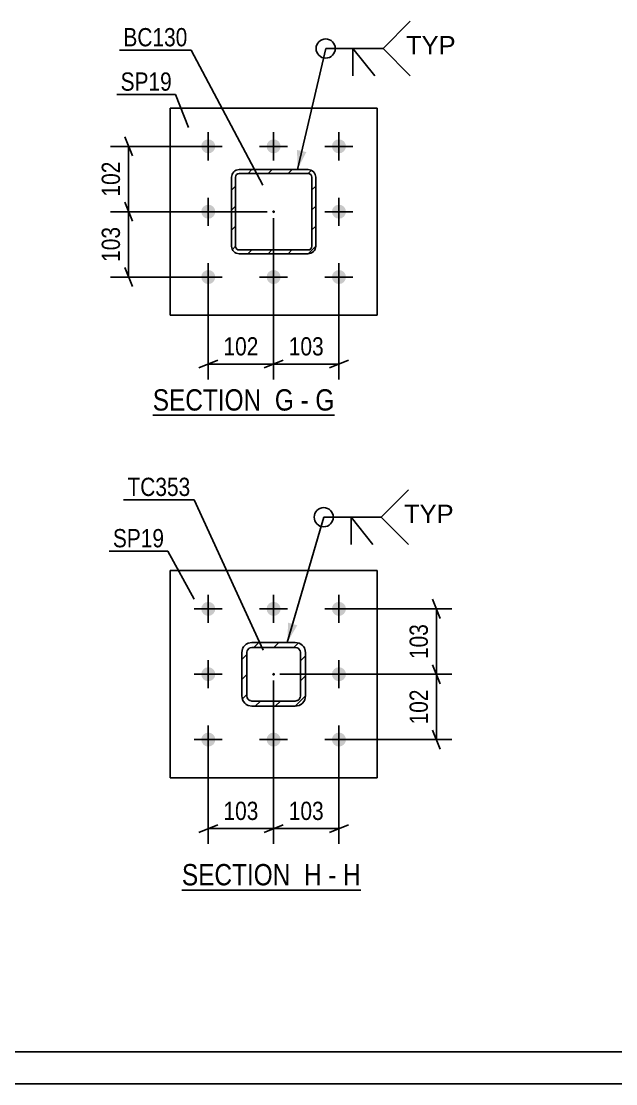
# Model space of a CAD drawing. Header units: millimetres. Extents: x -55 to 786, y -436 to 158.
# Drawn here: x 254.1 to 347.4, y -435.6 to -269 of the extents above; entities that cross this region are included whole.
import ezdxf

# ---------------------------------------------------------------- set-up
doc = ezdxf.new("R2010")
doc.units = ezdxf.units.MM
doc.linetypes.add('DXK_LINE_DOT2', pattern=[3.9198, 1.9599, -1.9599])
doc.linetypes.add('DXK_LINE_DOT3', pattern=[5.9187, 2.979, -0.9799, 0.9799, -0.9799])
doc.styles.add('Arial', font='ARIAL.TTF', dxfattribs={"height": 0.2})
doc.styles.add('Arial Narrow', font='ARIALN.TTF', dxfattribs={"height": 0.2})

# ---------------------------------------------------------------- blocks, each defined once
blk = doc.blocks.new('Unknown-761543994-1163')
at = {"color": 5, "linetype": 'Continuous'}
for p, q in [((-50.5, -430.64), (780.5, -430.64)), ((-55.5, -435.64), (785.5, -435.64))]:
    blk.add_line(p, q, dxfattribs=at)
blk = doc.blocks.new('Unknown-761543994-16 - 1854')
at = {"color": 6, "linetype": 'Continuous'}
blk.add_line((274.77, -330.8), (303.27, -330.8), dxfattribs=at)
at = {"color": 0, "linetype": 'Continuous'}
for points in [[(292.87, -330.05), (292.87, -326.55), (274.77, -326.55), (274.77, -330.05)], [(296.91, -330.05), (296.91, -326.55), (293.92, -326.55), (293.92, -330.05)], [(299.23, -330.05), (299.23, -326.55), (297.96, -326.55), (297.96, -330.05)], [(303.27, -330.05), (303.27, -326.55), (300.28, -326.55), (300.28, -330.05)]]:
    blk.add_wipeout(points, dxfattribs=at)
at = {"color": 7, "linetype": 'Continuous', "style": 'Arial Narrow'}
for s, p in [('SECTION ', (274.77, -330.05)), ('G', (293.92, -330.05)), ('G', (300.28, -330.05)), ('-', (297.96, -330.05))]:
    blk.add_text(s, height=3.34, dxfattribs=at).set_placement(p)
blk = doc.blocks.new('Unknown-761543994-19 - 1673')
at = {"color": 6, "linetype": 'Continuous'}
blk.add_line((279.34, -405.27), (307.41, -405.27), dxfattribs=at)
at = {"color": 0, "linetype": 'Continuous'}
for points in [[(297.45, -404.52), (297.45, -401.02), (279.34, -401.02), (279.34, -404.52)], [(301.27, -404.52), (301.27, -401.02), (298.5, -401.02), (298.5, -404.52)], [(303.59, -404.52), (303.59, -401.02), (302.32, -401.02), (302.32, -404.52)], [(307.41, -404.52), (307.41, -401.02), (304.64, -401.02), (304.64, -404.52)]]:
    blk.add_wipeout(points, dxfattribs=at)
at = {"color": 7, "linetype": 'Continuous', "style": 'Arial Narrow'}
for s, p in [('SECTION ', (279.34, -404.52)), ('H', (298.5, -404.52)), ('H', (304.64, -404.52)), ('-', (302.32, -404.52))]:
    blk.add_text(s, height=3.34, dxfattribs=at).set_placement(p)
blk = doc.blocks.new('Bolt-761543994-1861 - 1854')
at = {"linetype": 'Continuous'}
for points in [[(283.48, -287.51, -1), (283.48, -289.71, -1)], [(293.73, -287.51, -1), (293.73, -289.71, -1)], [(303.98, -287.51, -1), (303.98, -289.71, -1)], [(283.48, -297.76, -1), (283.48, -299.96, -1)], [(303.98, -297.76, -1), (303.98, -299.96, -1)], [(283.48, -308.01, -1), (283.48, -310.21, -1)], [(293.73, -308.01, -1), (293.73, -310.21, -1)], [(303.98, -308.01, -1), (303.98, -310.21, -1)]]:
    blk.add_hatch(color=1, dxfattribs=at).paths.add_polyline_path(points)
at = {"color": 1, "linetype": 'Continuous'}
for p, q in [((283.48, -290.81), (283.48, -286.41)), ((293.73, -290.81), (293.73, -286.41)), ((303.98, -290.81), (303.98, -286.41)), ((281.28, -288.61), (285.68, -288.61)), ((291.53, -288.61), (295.93, -288.61)), ((301.78, -288.61), (306.18, -288.61)), ((283.48, -301.06), (283.48, -296.66)), ((303.98, -301.06), (303.98, -296.66)), ((281.28, -298.86), (285.68, -298.86)), ((301.78, -298.86), (306.18, -298.86)), ((283.48, -311.31), (283.48, -306.91)), ((293.73, -311.31), (293.73, -306.91)), ((303.98, -311.31), (303.98, -306.91)), ((281.28, -309.11), (285.68, -309.11)), ((291.53, -309.11), (295.93, -309.11)), ((301.78, -309.11), (306.18, -309.11))]:
    blk.add_line(p, q, dxfattribs=at)
blk = doc.blocks.new('Part-761543994-1960 - 1854')
at = {"linetype": 'Continuous'}
h = blk.add_hatch(dxfattribs=at)
h.set_pattern_fill('', scale=0.7, style=0, pattern_type=0)
h.set_pattern_definition([(45, (299.132, -305.4645), (-1.57154, 1.57154), [])])
h.paths.add_polyline_path([(288.33, -305.46), (299.13, -305.46), (299.59, -305.37), (299.98, -305.11), (300.24, -304.72), (300.33, -304.26), (300.33, -293.46), (300.24, -293.01), (299.98, -292.62), (299.59, -292.36), (299.13, -292.26), (288.33, -292.26), (287.87, -292.36), (287.48, -292.62), (287.22, -293.01), (287.13, -293.46), (287.13, -304.26), (287.22, -304.72), (287.48, -305.11), (287.87, -305.37)])
h.paths.add_polyline_path([(287.78, -304.49), (287.73, -304.26), (287.73, -293.46), (287.78, -293.23), (287.91, -293.04), (288.1, -292.91), (288.33, -292.86), (299.13, -292.86), (299.36, -292.91), (299.56, -293.04), (299.69, -293.23), (299.73, -293.46), (299.73, -304.26), (299.69, -304.49), (299.56, -304.69), (299.36, -304.82), (299.13, -304.86), (288.33, -304.86), (288.1, -304.82), (287.91, -304.69)])
blk.add_hatch(color=246, dxfattribs=at).paths.add_polyline_path([(293.73, -298.96, -1), (293.73, -298.76, -1)])
at = {"color": 7, "linetype": 'DXK_LINE_DOT2'}
for p, q in [((287.13, -293.46), (287.22, -293.01)), ((287.78, -293.23), (287.73, -293.46)), ((287.91, -293.04), (287.78, -293.23)), ((287.87, -292.36), (288.33, -292.26)), ((288.1, -292.91), (287.91, -293.04)), ((288.33, -292.86), (288.1, -292.91)), ((288.33, -292.26), (299.13, -292.26)), ((288.33, -292.86), (299.13, -292.86)), ((299.13, -292.26), (299.59, -292.36)), ((299.36, -292.91), (299.13, -292.86)), ((299.56, -293.04), (299.36, -292.91)), ((299.69, -293.23), (299.56, -293.04)), ((299.73, -293.46), (299.69, -293.23)), ((300.24, -293.01), (300.33, -293.46)), ((287.13, -304.26), (287.13, -293.46)), ((287.73, -293.46), (287.73, -304.26)), ((299.73, -304.26), (299.73, -293.46)), ((300.33, -304.26), (300.33, -293.46)), ((287.22, -304.72), (287.13, -304.26)), ((287.73, -304.26), (287.78, -304.49)), ((287.78, -304.49), (287.91, -304.69)), ((287.91, -304.69), (288.1, -304.82)), ((288.1, -304.82), (288.33, -304.86)), ((288.33, -304.86), (299.13, -304.86)), ((299.13, -304.86), (299.36, -304.82)), ((299.36, -304.82), (299.56, -304.69)), ((299.56, -304.69), (299.69, -304.49)), ((299.69, -304.49), (299.73, -304.26)), ((300.33, -304.26), (300.24, -304.72)), ((288.33, -305.46), (287.87, -305.37)), ((288.33, -305.46), (299.13, -305.46)), ((299.59, -305.37), (299.13, -305.46))]:
    blk.add_line(p, q, dxfattribs=at)
at = {"color": 2, "linetype": 'Continuous'}
for p, q in [((287.22, -293.01), (287.13, -293.46)), ((287.73, -293.46), (287.78, -293.23)), ((287.78, -293.23), (287.91, -293.04)), ((288.33, -292.26), (287.87, -292.36)), ((287.91, -293.04), (288.1, -292.91)), ((288.1, -292.91), (288.33, -292.86)), ((288.33, -292.26), (299.13, -292.26)), ((288.33, -292.86), (299.13, -292.86)), ((299.59, -292.36), (299.13, -292.26)), ((299.13, -292.86), (299.36, -292.91)), ((299.36, -292.91), (299.56, -293.04)), ((299.56, -293.04), (299.69, -293.23)), ((299.69, -293.23), (299.73, -293.46)), ((300.33, -293.46), (300.24, -293.01)), ((287.13, -304.26), (287.13, -293.46)), ((287.73, -304.26), (287.73, -293.46)), ((299.73, -304.26), (299.73, -293.46)), ((300.33, -304.26), (300.33, -293.46)), ((287.13, -304.26), (287.22, -304.72)), ((287.78, -304.49), (287.73, -304.26)), ((287.91, -304.69), (287.78, -304.49)), ((288.1, -304.82), (287.91, -304.69)), ((288.33, -304.86), (288.1, -304.82)), ((288.33, -304.86), (299.13, -304.86)), ((299.36, -304.82), (299.13, -304.86)), ((299.56, -304.69), (299.36, -304.82)), ((299.69, -304.49), (299.56, -304.69)), ((299.73, -304.26), (299.69, -304.49)), ((300.24, -304.72), (300.33, -304.26)), ((287.87, -305.37), (288.33, -305.46)), ((288.33, -305.46), (299.13, -305.46)), ((299.13, -305.46), (299.59, -305.37))]:
    blk.add_line(p, q, dxfattribs=at)
at = {"color": 7, "linetype": 'DXK_LINE_DOT3'}
blk.add_line((293.73, -298.86), (293.73, -298.86), dxfattribs=at)
at = {"color": 246, "linetype": 'DXK_LINE_DOT2'}
blk.add_line((293.73, -298.86), (293.73, -298.86), dxfattribs=at)
at = {"color": 246, "linetype": 'Continuous'}
blk.add_circle((293.73, -298.86), 0.1, dxfattribs=at)
at = {"color": 7, "linetype": 'DXK_LINE_DOT2'}
for centre, start, end in [((288.33, -293.46), 112.5, 157.5), ((299.13, -293.46), 22.5, 67.5), ((288.33, -304.26), 202.5, 247.5), ((299.13, -304.26), 292.5, 337.5)]:
    blk.add_arc(centre, 1.2, start, end, dxfattribs=at)
at = {"color": 2, "linetype": 'Continuous'}
for centre, start, end in [((288.33, -293.46), 112.5, 157.5), ((299.13, -293.46), 22.5, 67.5), ((288.33, -304.26), 202.5, 247.5), ((299.13, -304.26), 292.5, 337.5)]:
    blk.add_arc(centre, 1.2, start, end, dxfattribs=at)
blk = doc.blocks.new('Part-761543994-1926 - 1854')
at = {"color": 2, "linetype": 'Continuous'}
for p, q in [((277.48, -315.11), (277.48, -282.61)), ((277.48, -282.61), (309.98, -282.61)), ((309.98, -282.61), (309.98, -315.11)), ((309.98, -315.11), (277.48, -315.11))]:
    blk.add_line(p, q, dxfattribs=at)
blk = doc.blocks.new('Part-761543994-1705 - 1673')
at = {"linetype": 'Continuous'}
h = blk.add_hatch(dxfattribs=at)
h.set_pattern_fill('', scale=0.7, style=0, pattern_type=0)
h.set_pattern_definition([(45, (297.132, -376.41), (-1.57154, 1.57154), [])])
h.paths.add_polyline_path([(290.33, -376.41), (297.13, -376.41), (297.74, -376.29), (298.26, -375.94), (298.61, -375.42), (298.73, -374.81), (298.73, -368.01), (298.61, -367.4), (298.26, -366.88), (297.74, -366.53), (297.13, -366.41), (290.33, -366.41), (289.72, -366.53), (289.2, -366.88), (288.85, -367.4), (288.73, -368.01), (288.73, -374.81), (288.85, -375.42), (289.2, -375.94), (289.72, -376.29)])
h.paths.add_polyline_path([(289.59, -375.12), (289.53, -374.81), (289.53, -368.01), (289.59, -367.7), (289.77, -367.44), (290.03, -367.27), (290.33, -367.21), (297.13, -367.21), (297.44, -367.27), (297.7, -367.44), (297.87, -367.7), (297.93, -368.01), (297.93, -374.81), (297.87, -375.12), (297.7, -375.38), (297.44, -375.55), (297.13, -375.61), (290.33, -375.61), (290.03, -375.55), (289.77, -375.38)])
blk.add_hatch(color=246, dxfattribs=at).paths.add_polyline_path([(293.73, -371.51, -1), (293.73, -371.31, -1)])
at = {"color": 7, "linetype": 'DXK_LINE_DOT2'}
for p, q in [((289.72, -366.53), (290.33, -366.41)), ((290.33, -366.41), (297.13, -366.41)), ((297.13, -366.41), (297.74, -366.53)), ((288.73, -368.01), (288.85, -367.4)), ((288.73, -374.81), (288.73, -368.01)), ((289.59, -367.7), (289.53, -368.01)), ((289.53, -374.81), (289.53, -368.01)), ((290.33, -367.21), (290.03, -367.27)), ((290.33, -367.21), (297.13, -367.21)), ((297.44, -367.27), (297.13, -367.21)), ((297.93, -368.01), (297.87, -367.7)), ((297.93, -374.81), (297.93, -368.01)), ((298.61, -367.4), (298.73, -368.01)), ((298.73, -374.81), (298.73, -368.01)), ((288.85, -375.42), (288.73, -374.81)), ((289.53, -374.81), (289.59, -375.12)), ((297.87, -375.12), (297.93, -374.81)), ((298.73, -374.81), (298.61, -375.42)), ((290.33, -376.41), (289.72, -376.29)), ((290.03, -375.55), (290.33, -375.61)), ((290.33, -375.61), (297.13, -375.61)), ((290.33, -376.41), (297.13, -376.41)), ((297.13, -375.61), (297.44, -375.55)), ((297.74, -376.29), (297.13, -376.41))]:
    blk.add_line(p, q, dxfattribs=at)
at = {"color": 2, "linetype": 'Continuous'}
for p, q in [((290.33, -366.41), (289.72, -366.53)), ((290.33, -366.41), (297.13, -366.41)), ((297.74, -366.53), (297.13, -366.41)), ((288.85, -367.4), (288.73, -368.01)), ((288.73, -374.81), (288.73, -368.01)), ((289.53, -368.01), (289.59, -367.7)), ((289.53, -374.81), (289.53, -368.01)), ((290.03, -367.27), (290.33, -367.21)), ((290.33, -367.21), (297.13, -367.21)), ((297.13, -367.21), (297.44, -367.27)), ((297.87, -367.7), (297.93, -368.01)), ((297.93, -374.81), (297.93, -368.01)), ((298.73, -368.01), (298.61, -367.4)), ((298.73, -374.81), (298.73, -368.01)), ((288.73, -374.81), (288.85, -375.42)), ((289.59, -375.12), (289.53, -374.81)), ((297.93, -374.81), (297.87, -375.12)), ((298.61, -375.42), (298.73, -374.81)), ((289.72, -376.29), (290.33, -376.41)), ((290.33, -375.61), (290.03, -375.55)), ((290.33, -375.61), (297.13, -375.61)), ((290.33, -376.41), (297.13, -376.41)), ((297.44, -375.55), (297.13, -375.61)), ((297.13, -376.41), (297.74, -376.29))]:
    blk.add_line(p, q, dxfattribs=at)
at = {"color": 7, "linetype": 'DXK_LINE_DOT3'}
blk.add_line((293.73, -371.41), (293.73, -371.41), dxfattribs=at)
at = {"color": 246, "linetype": 'DXK_LINE_DOT2'}
blk.add_line((293.73, -371.41), (293.73, -371.41), dxfattribs=at)
at = {"color": 246, "linetype": 'Continuous'}
blk.add_circle((293.73, -371.41), 0.1, dxfattribs=at)
at = {"color": 7, "linetype": 'DXK_LINE_DOT2'}
for centre, radius, start, end in [((290.33, -368.01), 1.6, 112.5, 157.5), ((297.13, -368.01), 1.6, 22.5, 67.5), ((290.33, -368.01), 0.8, 112.5, 157.5), ((297.13, -368.01), 0.8, 22.5, 67.5), ((290.33, -374.81), 1.6, 202.5, 247.5), ((290.33, -374.81), 0.8, 202.5, 247.5), ((297.13, -374.81), 0.8, 292.5, 337.5), ((297.13, -374.81), 1.6, 292.5, 337.5)]:
    blk.add_arc(centre, radius, start, end, dxfattribs=at)
at = {"color": 2, "linetype": 'Continuous'}
for centre, radius, start, end in [((290.33, -368.01), 1.6, 112.5, 157.5), ((297.13, -368.01), 1.6, 22.5, 67.5), ((290.33, -368.01), 0.8, 112.5, 157.5), ((297.13, -368.01), 0.8, 22.5, 67.5), ((290.33, -374.81), 1.6, 202.5, 247.5), ((290.33, -374.81), 0.8, 202.5, 247.5), ((297.13, -374.81), 0.8, 292.5, 337.5), ((297.13, -374.81), 1.6, 292.5, 337.5)]:
    blk.add_arc(centre, radius, start, end, dxfattribs=at)
blk = doc.blocks.new('Bolt-761543994-1789 - 1673')
at = {"linetype": 'Continuous'}
for points in [[(283.48, -360.06, -1), (283.48, -362.26, -1)], [(293.73, -360.06, -1), (293.73, -362.26, -1)], [(303.98, -360.06, -1), (303.98, -362.26, -1)], [(283.48, -370.31, -1), (283.48, -372.51, -1)], [(303.98, -370.31, -1), (303.98, -372.51, -1)], [(283.48, -380.56, -1), (283.48, -382.76, -1)], [(293.73, -380.56, -1), (293.73, -382.76, -1)], [(303.98, -380.56, -1), (303.98, -382.76, -1)]]:
    blk.add_hatch(color=1, dxfattribs=at).paths.add_polyline_path(points)
at = {"color": 1, "linetype": 'Continuous'}
for p, q in [((283.48, -363.36), (283.48, -358.96)), ((293.73, -363.36), (293.73, -358.96)), ((303.98, -363.36), (303.98, -358.96)), ((281.28, -361.16), (285.68, -361.16)), ((291.53, -361.16), (295.93, -361.16)), ((301.78, -361.16), (306.18, -361.16)), ((283.48, -373.61), (283.48, -369.21)), ((303.98, -373.61), (303.98, -369.21)), ((281.28, -371.41), (285.68, -371.41)), ((301.78, -371.41), (306.18, -371.41)), ((283.48, -383.86), (283.48, -379.46)), ((293.73, -383.86), (293.73, -379.46)), ((303.98, -383.86), (303.98, -379.46)), ((281.28, -381.66), (285.68, -381.66)), ((291.53, -381.66), (295.93, -381.66)), ((301.78, -381.66), (306.18, -381.66))]:
    blk.add_line(p, q, dxfattribs=at)
blk = doc.blocks.new('Part-761543994-1728 - 1673')
at = {"color": 2, "linetype": 'Continuous'}
for p, q in [((277.48, -355.16), (277.48, -387.66)), ((309.98, -355.16), (277.48, -355.16)), ((309.98, -387.66), (309.98, -355.16)), ((277.48, -387.66), (309.98, -387.66))]:
    blk.add_line(p, q, dxfattribs=at)
at = {"color": 7, "linetype": 'DXK_LINE_DOT2'}
for p, q in [((277.48, -355.16), (309.98, -355.16)), ((309.98, -387.66), (277.48, -387.66))]:
    blk.add_line(p, q, dxfattribs=at)
blk = doc.blocks.new('StraightDimension-761543994-16335 - 1854')
at = {"color": 7, "linetype": 'Continuous'}
for p, q in [((293.73, -299.86), (293.73, -325.16)), ((303.98, -310.11), (303.98, -325.16)), ((292.23, -323.36), (295.23, -322.16)), ((293.73, -322.76), (303.98, -322.76)), ((305.48, -322.16), (302.48, -323.36))]:
    blk.add_line(p, q, dxfattribs=at)
at = {"color": 0}
blk.add_wipeout([(302.2, -322.01), (302.2, -317.81), (295.51, -317.81), (295.51, -322.01)], dxfattribs=at)
at = {"color": 3, "style": 'Arial Narrow'}
blk.add_text('103', height=2.863, dxfattribs=at).set_placement((296.11, -321.41))
blk = doc.blocks.new('StraightDimension-761543994-16336 - 1854')
at = {"color": 7, "linetype": 'Continuous'}
for p, q in [((293.73, -299.86), (293.73, -325.16)), ((283.48, -310.11), (283.48, -325.16)), ((281.98, -323.36), (284.98, -322.16)), ((283.48, -322.76), (293.73, -322.76)), ((295.23, -322.16), (292.23, -323.36))]:
    blk.add_line(p, q, dxfattribs=at)
at = {"color": 0}
blk.add_wipeout([(291.95, -322.01), (291.95, -317.81), (285.26, -317.81), (285.26, -322.01)], dxfattribs=at)
at = {"color": 3, "style": 'Arial Narrow'}
blk.add_text('102', height=2.863, dxfattribs=at).set_placement((285.86, -321.41))
blk = doc.blocks.new('StraightDimension-761543994-16354 - 1854')
at = {"color": 7, "linetype": 'Continuous'}
for p, q in [((270.37, -287.11), (271.57, -290.11)), ((282.48, -288.61), (268.12, -288.61)), ((270.97, -298.86), (270.97, -288.61)), ((271.57, -300.36), (270.37, -297.36)), ((292.73, -298.86), (268.12, -298.86))]:
    blk.add_line(p, q, dxfattribs=at)
at = {"color": 0}
blk.add_wipeout([(270.22, -290.4), (266.02, -290.4), (266.02, -297.08), (270.22, -297.08)], dxfattribs=at)
at = {"color": 3, "style": 'Arial Narrow'}
blk.add_text('102', height=2.863, rotation=90.0002, dxfattribs=at).set_placement((269.62, -296.48))
blk = doc.blocks.new('StraightDimension-761543994-16355 - 1854')
at = {"color": 7, "linetype": 'Continuous'}
for p, q in [((270.37, -297.36), (271.57, -300.36)), ((292.73, -298.86), (268.12, -298.86)), ((270.97, -309.11), (270.97, -298.86)), ((271.57, -310.61), (270.37, -307.61)), ((282.48, -309.11), (268.12, -309.11))]:
    blk.add_line(p, q, dxfattribs=at)
at = {"color": 0}
blk.add_wipeout([(270.22, -300.65), (266.02, -300.65), (266.02, -307.33), (270.22, -307.33)], dxfattribs=at)
at = {"color": 3, "style": 'Arial Narrow'}
blk.add_text('103', height=2.863, rotation=90.0002, dxfattribs=at).set_placement((269.62, -306.73))
blk = doc.blocks.new('StraightDimension-761543994-1798 - 1673')
at = {"color": 7, "linetype": 'Continuous'}
for p, q in [((293.73, -372.41), (293.73, -398.02)), ((283.48, -382.66), (283.48, -398.02)), ((281.98, -396.22), (284.98, -395.02)), ((283.48, -395.62), (293.73, -395.62)), ((295.23, -395.02), (292.23, -396.22))]:
    blk.add_line(p, q, dxfattribs=at)
at = {"color": 0}
blk.add_wipeout([(291.95, -394.87), (291.95, -390.67), (285.26, -390.67), (285.26, -394.87)], dxfattribs=at)
at = {"color": 3, "style": 'Arial Narrow'}
blk.add_text('103', height=2.863, dxfattribs=at).set_placement((285.86, -394.27))
blk = doc.blocks.new('StraightDimension-761543994-1808 - 1673')
at = {"color": 7, "linetype": 'Continuous'}
for p, q in [((293.73, -372.41), (293.73, -398.02)), ((303.98, -382.66), (303.98, -398.02)), ((292.23, -396.22), (295.23, -395.02)), ((293.73, -395.62), (303.98, -395.62)), ((305.48, -395.02), (302.48, -396.22))]:
    blk.add_line(p, q, dxfattribs=at)
at = {"color": 0}
blk.add_wipeout([(302.2, -394.87), (302.2, -390.67), (295.51, -390.67), (295.51, -394.87)], dxfattribs=at)
at = {"color": 3, "style": 'Arial Narrow'}
blk.add_text('103', height=2.863, dxfattribs=at).set_placement((296.11, -394.27))
blk = doc.blocks.new('StraightDimension-761543994-1819 - 1673')
at = {"color": 7, "linetype": 'Continuous'}
for p, q in [((318.68, -359.66), (319.88, -362.66)), ((304.98, -361.16), (321.68, -361.16)), ((319.28, -371.41), (319.28, -361.16)), ((319.88, -372.91), (318.68, -369.91)), ((294.73, -371.41), (321.68, -371.41))]:
    blk.add_line(p, q, dxfattribs=at)
at = {"color": 0}
blk.add_wipeout([(318.53, -362.94), (314.33, -362.94), (314.33, -369.63), (318.53, -369.63)], dxfattribs=at)
at = {"color": 3, "style": 'Arial Narrow'}
blk.add_text('103', height=2.863, rotation=90.0002, dxfattribs=at).set_placement((317.93, -369.03))
blk = doc.blocks.new('StraightDimension-761543994-1829 - 1673')
at = {"color": 7, "linetype": 'Continuous'}
for p, q in [((318.68, -369.91), (319.88, -372.91)), ((294.73, -371.41), (321.68, -371.41)), ((319.28, -381.66), (319.28, -371.41)), ((319.88, -383.16), (318.68, -380.16)), ((304.98, -381.66), (321.68, -381.66))]:
    blk.add_line(p, q, dxfattribs=at)
at = {"color": 0}
blk.add_wipeout([(318.53, -373.19), (314.33, -373.19), (314.33, -379.88), (318.53, -379.88)], dxfattribs=at)
at = {"color": 3, "style": 'Arial Narrow'}
blk.add_text('102', height=2.863, rotation=90.0002, dxfattribs=at).set_placement((317.93, -379.28))
blk = doc.blocks.new('WeldMark-761543994-2016 - 1854')
at = {"linetype": 'Continuous'}
blk.add_hatch(color=30, dxfattribs=at).paths.add_polyline_path([(298.87, -289.51), (297.46, -292.26), (297.41, -289.17)])
at = {"color": 30, "linetype": 'Continuous'}
for p, q in [((297.46, -292.26), (301.9, -273.27)), ((301.9, -273.27), (310.9, -273.27))]:
    blk.add_line(p, q, dxfattribs=at)
at = {"color": 3, "linetype": 'Continuous'}
for q in [(309.61, -277.56), (306.18, -277.56)]:
    blk.add_line((306.18, -273.27), q, dxfattribs=at)
for start, end in [(90, 270), (270, 90)]:
    blk.add_arc((301.9, -273.27), 1.5, start, end, dxfattribs=at)
at = {"color": 0, "linetype": 'Continuous'}
blk.add_wipeout([(322.27, -274.17), (322.27, -271.17), (314.5, -271.17), (314.5, -274.17)], dxfattribs=at)
blk.add_wipeout([(322.27, -274.17), (322.27, -271.17), (314.5, -271.17), (314.5, -274.17)], dxfattribs=at)
at = {"color": 3, "linetype": 'Continuous'}
for q in [(315.18, -268.99), (315.18, -277.56)]:
    blk.add_line((310.9, -273.27), q, dxfattribs=at)
at = {"color": 3, "linetype": 'Continuous', "style": 'Arial'}
blk.add_text('TYP', height=2.865, dxfattribs=at).set_placement((314.5, -274.17))
blk = doc.blocks.new('Mark-761543994-1922 - 1854')
at = {"color": 0}
blk.add_wipeout([(277.75, -279.88), (277.75, -276.88), (269.72, -276.88), (269.72, -279.88)], dxfattribs=at)
blk.add_wipeout([(277.75, -279.88), (277.75, -276.88), (269.72, -276.88), (269.72, -279.88)], dxfattribs=at)
at = {"color": 30, "linetype": 'Continuous'}
for p in [(269.12, -280.48), (280.38, -285.66)]:
    blk.add_line(p, (278.35, -280.48), dxfattribs=at)
at = {"color": 3, "style": 'Arial Narrow'}
blk.add_text('SP19', height=2.863, dxfattribs=at).set_placement((269.72, -279.88))
blk = doc.blocks.new('Mark-761543994-1956 - 1854')
at = {"color": 0}
blk.add_wipeout([(280.21, -272.92), (280.21, -269.92), (270.16, -269.92), (270.16, -272.92)], dxfattribs=at)
blk.add_wipeout([(280.21, -272.92), (280.21, -269.92), (270.16, -269.92), (270.16, -272.92)], dxfattribs=at)
at = {"color": 30, "linetype": 'Continuous'}
for p in [(269.56, -273.52), (292.04, -294.71)]:
    blk.add_line(p, (280.81, -273.52), dxfattribs=at)
at = {"color": 3, "style": 'Arial Narrow'}
blk.add_text('BC130', height=2.863, dxfattribs=at).set_placement((270.16, -272.92))
blk = doc.blocks.new('Mark-761543994-1701 - 1673')
at = {"color": 0}
blk.add_wipeout([(280.66, -343.45), (280.66, -340.45), (270.8, -340.45), (270.8, -343.45)], dxfattribs=at)
blk.add_wipeout([(280.66, -343.45), (280.66, -340.45), (270.8, -340.45), (270.8, -343.45)], dxfattribs=at)
at = {"color": 30, "linetype": 'Continuous'}
for p in [(270.2, -344.05), (292.09, -367.61)]:
    blk.add_line(p, (281.26, -344.05), dxfattribs=at)
at = {"color": 3, "style": 'Arial Narrow'}
blk.add_text('TC353', height=2.863, dxfattribs=at).set_placement((270.8, -343.45))
blk = doc.blocks.new('Mark-761543994-1724 - 1673')
at = {"color": 0}
blk.add_wipeout([(276.55, -351.5), (276.55, -348.5), (268.51, -348.5), (268.51, -351.5)], dxfattribs=at)
blk.add_wipeout([(276.55, -351.5), (276.55, -348.5), (268.51, -348.5), (268.51, -351.5)], dxfattribs=at)
at = {"color": 30, "linetype": 'Continuous'}
for p in [(267.91, -352.1), (281.24, -359.63)]:
    blk.add_line(p, (277.15, -352.1), dxfattribs=at)
at = {"color": 3, "style": 'Arial Narrow'}
blk.add_text('SP19', height=2.863, dxfattribs=at).set_placement((268.51, -351.5))
blk = doc.blocks.new('WeldMark-761543994-1839 - 1673')
at = {"linetype": 'Continuous'}
blk.add_hatch(color=30, dxfattribs=at).paths.add_polyline_path([(297.44, -363.74), (295.88, -366.41), (296, -363.32)])
at = {"color": 30, "linetype": 'Continuous'}
for p, q in [((295.88, -366.41), (301.59, -346.78)), ((301.59, -346.78), (310.59, -346.78))]:
    blk.add_line(p, q, dxfattribs=at)
at = {"color": 3, "linetype": 'Continuous'}
for q in [(309.31, -351.07), (305.88, -351.07)]:
    blk.add_line((305.88, -346.78), q, dxfattribs=at)
for start, end in [(90, 270), (270, 90)]:
    blk.add_arc((301.59, -346.78), 1.5, start, end, dxfattribs=at)
at = {"color": 0, "linetype": 'Continuous'}
blk.add_wipeout([(321.97, -347.68), (321.97, -344.68), (314.19, -344.68), (314.19, -347.68)], dxfattribs=at)
blk.add_wipeout([(321.97, -347.68), (321.97, -344.68), (314.19, -344.68), (314.19, -347.68)], dxfattribs=at)
at = {"color": 3, "linetype": 'Continuous'}
for q in [(314.88, -342.5), (314.88, -351.07)]:
    blk.add_line((310.59, -346.78), q, dxfattribs=at)
at = {"color": 3, "linetype": 'Continuous', "style": 'Arial'}
blk.add_text('TYP', height=2.865, dxfattribs=at).set_placement((314.19, -347.68))

msp = doc.modelspace()

# ---------------------------------------------------------------- block references
for name in ['Unknown-761543994-1163', 'Part-761543994-1926 - 1854', 'Bolt-761543994-1861 - 1854', 'Part-761543994-1960 - 1854', 'Part-761543994-1728 - 1673', 'Bolt-761543994-1789 - 1673', 'Part-761543994-1705 - 1673']:
    msp.add_blockref(name, (0, 0))

# ---------------------------------------------------------------- next in the draw order: block references
for name in ['WeldMark-761543994-2016 - 1854', 'Mark-761543994-1922 - 1854', 'StraightDimension-761543994-16335 - 1854', 'Unknown-761543994-16 - 1854', 'Mark-761543994-1701 - 1673', 'StraightDimension-761543994-1798 - 1673', 'Unknown-761543994-19 - 1673']:
    msp.add_blockref(name, (0, 0))

# ---------------------------------------------------------------- next in the draw order: block references
for name in ['StraightDimension-761543994-16336 - 1854', 'Mark-761543994-1724 - 1673', 'StraightDimension-761543994-1808 - 1673']:
    msp.add_blockref(name, (0, 0))

# ---------------------------------------------------------------- next in the draw order: block references
for name in ['StraightDimension-761543994-16354 - 1854', 'StraightDimension-761543994-1819 - 1673']:
    msp.add_blockref(name, (0, 0))

# ---------------------------------------------------------------- next in the draw order: block references
for name in ['Mark-761543994-1956 - 1854', 'StraightDimension-761543994-16355 - 1854', 'WeldMark-761543994-1839 - 1673', 'StraightDimension-761543994-1829 - 1673']:
    msp.add_blockref(name, (0, 0))

doc.saveas('drawing.dxf')
